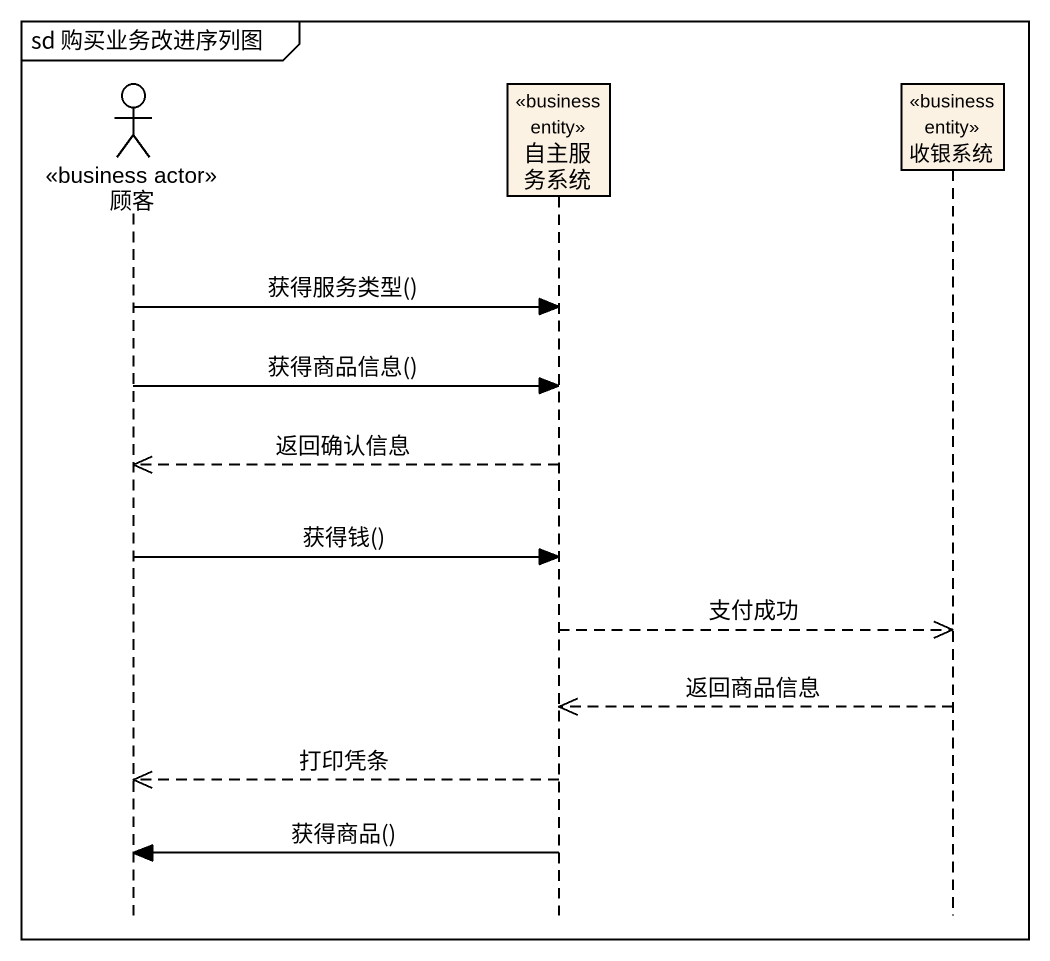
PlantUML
@startuml
mainframe sd 购买业务改进序列图
hide footbox
actor 顾客 <<business actor>>
participant 自主服务系统 <<business entity>>
participant 收银系统 <<business entity>>

顾客 -> 自主服务系统 : 获得服务类型()
顾客 -> 自主服务系统 : 获得商品信息()
自主服务系统 -->> 顾客 : 返回确认信息
顾客 -> 自主服务系统 : 获得钱()
自主服务系统 -->> 收银系统 : 支付成功
收银系统 -->> 自主服务系统 : 返回商品信息
自主服务系统 -->> 顾客 : 打印凭条
自主服务系统 -> 顾客 : 获得商品()
@enduml
